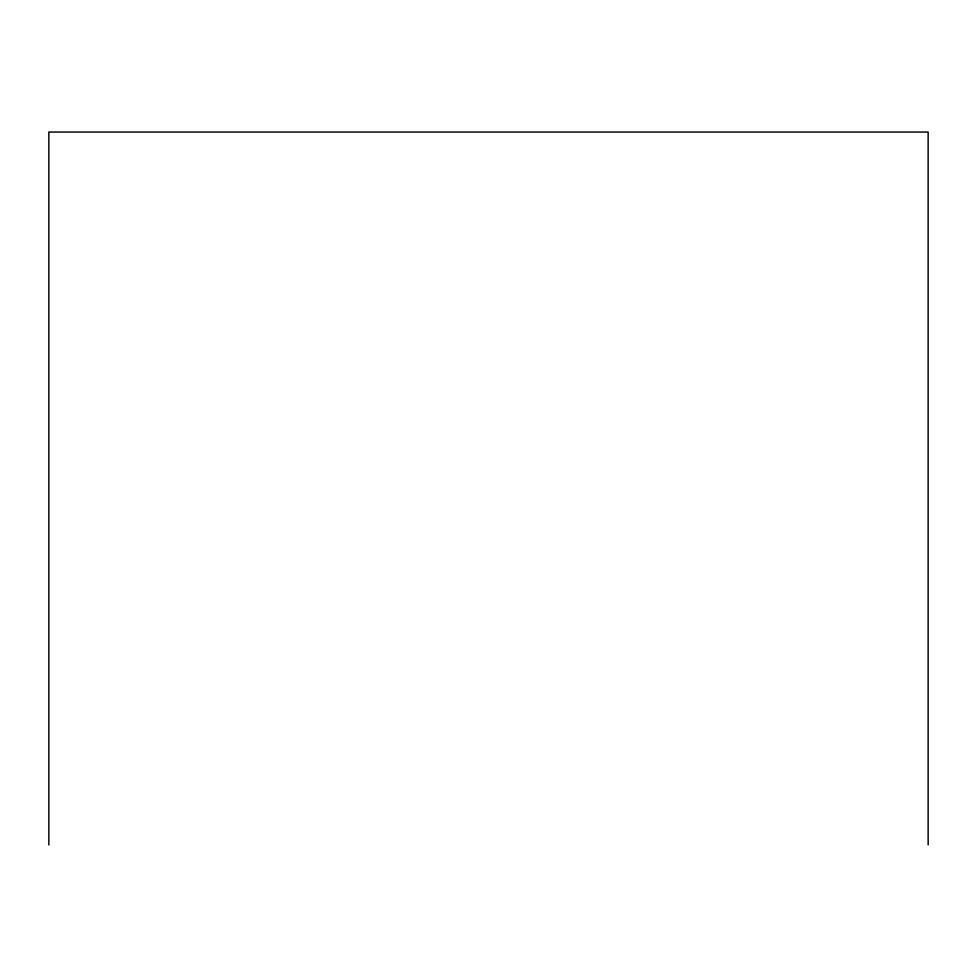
<?xml version="1.0" encoding="UTF-8"?>
<svg xmlns="http://www.w3.org/2000/svg" width="977" height="977" viewBox="0 0 977 977"><rect width="100%" height="100%" fill="white"/><g stroke="black" fill="none" stroke-linecap="round" stroke-linejoin="round"><path stroke-width="1.47" d="M928.15 844.946L928.15 132.054L48.85 132.054L48.85 844.946"/></g></svg>
